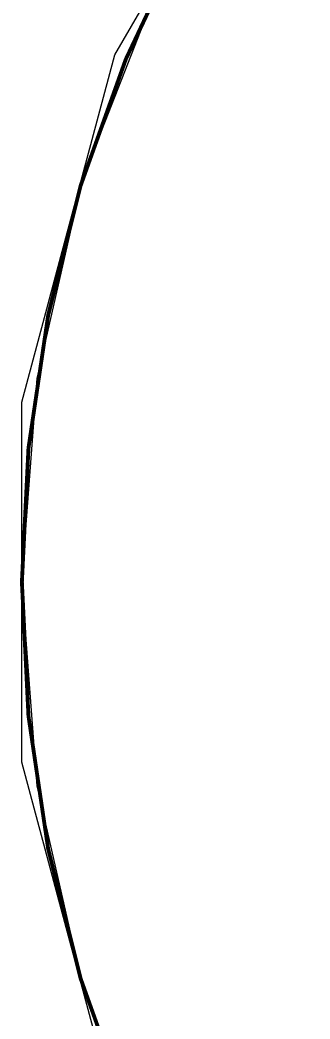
# Model space of a CAD drawing. Header units: inches. Extents: x -3 to 117, y 0 to 53.
# Drawn here: x 18.149 to 18.34, y 2.626 to 3.284 of the extents above; entities that cross this region are included whole.
import ezdxf

# ---------------------------------------------------------------- set-up
doc = ezdxf.new("R2010")
doc.units = ezdxf.units.IN
doc.layers.add('Keep-Out Layer', color=6, linetype='Continuous')
doc.layers.add('Mechanical 1', color=6, linetype='Continuous')

# ---------------------------------------------------------------- blocks, each defined once
blk = doc.blocks.new('DC_IN_TH_KH_DC_007B_2_1G_70')
at = {"layer": 'Keep-Out Layer'}
for p, q in [((0.81087, 6.29041), (0.86001, 6.16519)), ((0.83866, 6.2473), (0.9, 6.0184)), ((0.86001, 6.16519), (0.88994, 6.03405)), ((0.88994, 6.03405), (0.9, 5.89991)), ((0.9, 6.0184), (0.9, 5.89991)), ((0.9, 5.89991), (0.88994, 5.76577)), ((0.9, 5.89991), (0.9, 5.89991)), ((0.9, 5.89991), (0.9, 5.78142)), ((0.9, 5.89991), (0.9, 5.89991)), ((0.9, 5.89991), (0.9, 5.89991)), ((0.9, 5.78142), (0.83866, 5.55252)), ((0.88994, 5.76577), (0.86001, 5.63463)), ((0.86001, 5.63463), (0.81087, 5.50942)), ((0.83866, 5.55252), (0.72018, 5.3473))]:
    blk.add_line(p, q, dxfattribs=at)
for points in [[(0.9, 5.89991, 0.00254, 0.00254, 1), (-0.9, 5.89991, 0.00254, 0.00254, 1)], [(0.89936, 5.89991, 0.00127, 0.00127, 1), (0.90063, 5.89991, 0.00127, 0.00127, 1)]]:
    blk.add_lwpolyline(points, format="xyseb", close=True, dxfattribs=at)
at = {"layer": 'Mechanical 1'}
for points in [[(0.9, 5.89991, 0.00254, 0.00254, 1), (-0.9, 5.89991, 0.00254, 0.00254, 1)], [(0.89936, 5.89991, 0.00127, 0.00127, 1), (0.90063, 5.89991, 0.00127, 0.00127, 1)]]:
    blk.add_lwpolyline(points, format="xyseb", close=True, dxfattribs=at)

msp = doc.modelspace()

# ---------------------------------------------------------------- block references
at = {"rotation": 180}
msp.add_blockref('DC_IN_TH_KH_DC_007B_2_1G_70', (19.05, 8.8138), dxfattribs=at)

doc.saveas('drawing.dxf')
